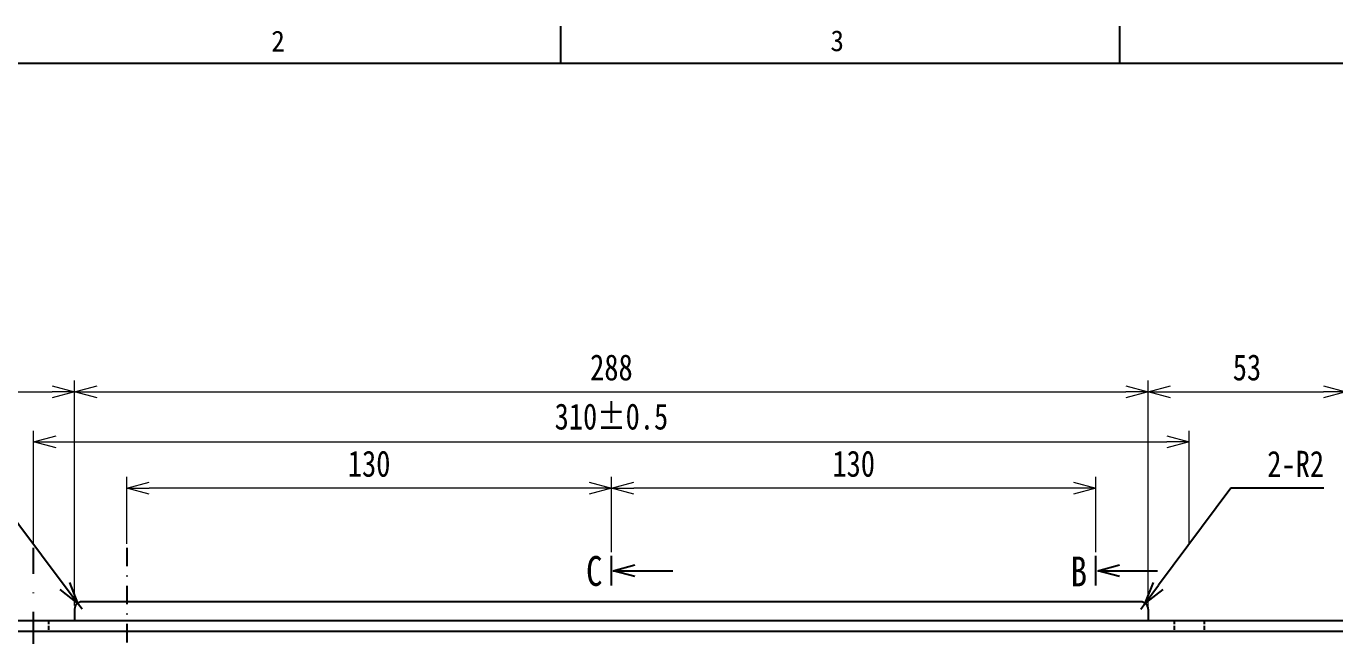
# Model space of a CAD drawing. Extents: x 641 to 1467, y 11 to 605.
# Drawn here: x 765.1 to 940.6, y 508.1 to 589.9 of the extents above; entities that cross this region are included whole.
import ezdxf

# ---------------------------------------------------------------- set-up
doc = ezdxf.new("R2010")
doc.units = 0
doc.header["$MEASUREMENT"] = 0
doc.linetypes.add('DASHDOT', pattern=[1, 0.5, -0.25, 0, -0.25])
doc.linetypes.add('DASHED', pattern=[0.75, 0.5, -0.25])
doc.layers.get('0').update_dxf_attribs({"linetype": 'CONTINUOUS'})
doc.layers.get('DEFPOINTS').update_dxf_attribs({"linetype": 'CONTINUOUS'})
for name, color, linetype in [('DD0-2', 4, 'CONTINUOUS'), ('M1-1', 2, 'CONTINUOUS'), ('M1-2', 2, 'CONTINUOUS'), ('M21-1', 2, 'CONTINUOUS'), ('M4-2', 114, 'CONTINUOUS'), ('M80-2', 7, 'CONTINUOUS'), ('M80-3', 7, 'CONTINUOUS')]:
    doc.layers.add(name, color=color, linetype=linetype)
doc.styles.add('FS2312', font='', dxfattribs={"width": 0.8})
doc.styles.add('HANKAKU', font='')
doc.styles.get("Standard").update_dxf_attribs({"font": ''})
doc.styles.get('FS2312').set_extended_font_data('SimSun')
doc.styles.get('HANKAKU').set_extended_font_data('SimSun')
doc.styles.get('Standard').set_extended_font_data('SimSun')
doc.dimstyles.new('ISO-25', dxfattribs={"dimtxt": 3.5, "dimasz": 3, "dimexe": 1.5, "dimexo": 0.5, "dimtad": 1, "dimdec": 1, "dimlfac": 2, "dimdsep": 46, "dimtxsty": 'FS2312', "dimblk": 'OPEN30', "dimcen": 0.09, "dimclrd": 4, "dimclre": 4, "dimclrt": 4, "dimadec": 0, "dimazin": 0, "dimtfac": 1, "dimtdec": 1, "dimtmove": 0, "dimatfit": 3, "dimldrblk": 'OPEN30', "dimfxl": 1, "dimlwd": 18, "dimlwe": 18, "dimarcsym": 0})
doc.dimstyles.new('LEADSTYL', dxfattribs={"dimtxt": 3, "dimasz": 3, "dimexe": 0.18, "dimexo": 0.0625, "dimgap": 1, "dimtad": 0, "dimtih": 1, "dimtoh": 1, "dimdec": 4, "dimzin": 0, "dimdsep": 46, "dimtxsty": 'Standard', "dimblk1": 'OPEN', "dimblk2": 'OPEN', "dimsah": 1, "dimcen": 0.09, "dimadec": 0, "dimazin": 0, "dimtfac": 1, "dimtdec": 4, "dimtofl": 0, "dimtmove": 0, "dimatfit": 3, "dimldrblk": 'OPEN', "dimfxl": 1, "dimtolj": 1, "dimtzin": 0, "dimarcsym": 0})
doc.dimstyles.get("Standard").update_dxf_attribs({"dimtxt": 3.5, "dimasz": 3, "dimexe": 1.5, "dimexo": 0.5, "dimgap": 1.5, "dimtad": 3, "dimtoh": 1, "dimlfac": 0.5, "dimdsep": 46, "dimtxsty": 'FS2312', "dimblk1": 'OPEN', "dimblk2": 'OPEN', "dimsah": 1, "dimcen": 0.09, "dimadec": 0, "dimazin": 0, "dimtfac": 1, "dimtmove": 0, "dimatfit": 3, "dimldrblk": 'OPEN', "dimfxl": 1, "dimtolj": 1, "dimtzin": 0, "dimarcsym": 0})

# ---------------------------------------------------------------- blocks, each defined once
blk = doc.blocks.new('_OPEN')
at = {"color": 0}
for p, q in [((0, 0), (-1, 0)), ((-0.966, 0.259), (0, 0)), ((0, 0), (-0.966, -0.259))]:
    blk.add_line(p, q, dxfattribs=at)
blk = doc.blocks.new('_Open30')
at = {"color": 0, "linetype": 'ByBlock', "lineweight": -2}
for p, q in [((-1, 0.268), (0, 0)), ((0, 0), (-1, -0.268)), ((0, 0), (-1, 0))]:
    blk.add_line(p, q, dxfattribs=at)
blk = doc.blocks.new('*D285')
at = {"layer": 'DD0-2', "color": 4, "lineweight": 18, "transparency": 16777216}
for p, q in [((843.6, 519.31), (843.6, 529.39)), ((908.6, 519.31), (908.6, 529.39)), ((905.6, 527.89), (846.6, 527.89))]:
    blk.add_line(p, q, dxfattribs=at)
at = {"layer": 'DEFPOINTS', "color": 0, "transparency": 16777216}
for p in [(843.6, 527.89), (843.6, 518.81), (908.6, 518.81)]:
    blk.add_point(p, dxfattribs=at)
at = {"layer": 'DD0-2', "color": 4, "lineweight": 18, "transparency": 16777216, "xscale": 3, "yscale": 3, "zscale": 3, "rotation": 180}
blk.add_blockref('_Open30', (843.6, 527.89), dxfattribs=at)
at = {"layer": 'DD0-2', "color": 4, "lineweight": 18, "transparency": 16777216, "xscale": 3, "yscale": 3, "zscale": 3}
blk.add_blockref('_Open30', (908.6, 527.89), dxfattribs=at)
at = {"layer": 'DD0-2', "color": 4, "transparency": 16777216, "insert": (876.1, 531.14), "char_height": 3.5, "attachment_point": 5, "style": 'FS2312'}
blk.add_mtext('130', dxfattribs=at)
blk = doc.blocks.new('*D286')
at = {"layer": 'DD0-2', "color": 4, "lineweight": 18, "transparency": 16777216}
for p, q in [((778.6, 520.4), (778.6, 529.39)), ((843.6, 519.31), (843.6, 529.39)), ((840.6, 527.89), (781.6, 527.89))]:
    blk.add_line(p, q, dxfattribs=at)
at = {"layer": 'DEFPOINTS', "color": 0, "transparency": 16777216}
for p in [(778.6, 527.89), (778.6, 519.9), (843.6, 518.81)]:
    blk.add_point(p, dxfattribs=at)
at = {"layer": 'DD0-2', "color": 4, "lineweight": 18, "transparency": 16777216, "xscale": 3, "yscale": 3, "zscale": 3, "rotation": 180}
blk.add_blockref('_Open30', (778.6, 527.89), dxfattribs=at)
at = {"layer": 'DD0-2', "color": 4, "lineweight": 18, "transparency": 16777216, "xscale": 3, "yscale": 3, "zscale": 3}
blk.add_blockref('_Open30', (843.6, 527.89), dxfattribs=at)
at = {"layer": 'DD0-2', "color": 4, "transparency": 16777216, "insert": (811.1, 531.14), "char_height": 3.5, "attachment_point": 5, "style": 'FS2312'}
blk.add_mtext('130', dxfattribs=at)
blk = doc.blocks.new('*D300')
at = {"layer": 'DD0-2', "color": 0, "lineweight": -2, "transparency": 16777216}
for p, q in [((748, 527.89), (760.45, 527.89)), ((760.45, 527.89), (770.2, 514.85)), ((772.6, 511.64), (772, 512.44))]:
    blk.add_line(p, q, dxfattribs=at)
at = {"layer": 'DEFPOINTS', "color": 0, "transparency": 16777216}
for p in [(772, 512.44), (772.6, 511.64)]:
    blk.add_point(p, dxfattribs=at)
at = {"layer": 'DD0-2', "color": 0, "lineweight": -2, "transparency": 16777216, "xscale": 3, "yscale": 3, "zscale": 3, "rotation": 306.7896996464837}
blk.add_blockref('_OPEN', (772, 512.44), dxfattribs=at)
at = {"layer": 'DD0-2', "color": 0, "transparency": 16777216, "insert": (751.76, 531.14), "char_height": 3.5, "attachment_point": 5, "style": 'FS2312'}
blk.add_mtext('\\A1;2-R2', dxfattribs=at)
blk = doc.blocks.new('*D301')
at = {"layer": 'DD0-2', "color": 0, "lineweight": -2, "transparency": 16777216}
for p, q in [((926.69, 527.89), (916.99, 514.85)), ((939.14, 527.89), (926.69, 527.89)), ((914.6, 511.64), (915.2, 512.44))]:
    blk.add_line(p, q, dxfattribs=at)
at = {"layer": 'DEFPOINTS', "color": 0, "transparency": 16777216}
for p in [(914.6, 511.64), (915.2, 512.44)]:
    blk.add_point(p, dxfattribs=at)
at = {"layer": 'DD0-2', "color": 0, "lineweight": -2, "transparency": 16777216, "xscale": 3, "yscale": 3, "zscale": 3, "rotation": 233.3364075299898}
blk.add_blockref('_OPEN', (915.2, 512.44), dxfattribs=at)
at = {"layer": 'DD0-2', "color": 0, "transparency": 16777216, "insert": (935.38, 531.14), "char_height": 3.5, "attachment_point": 5, "style": 'FS2312'}
blk.add_mtext('\\A1;2-R2', dxfattribs=at)
blk = doc.blocks.new('*D304')
at = {"layer": 'DD0-2', "color": 4, "lineweight": 18, "transparency": 16777216}
for p, q in [((968.35, 510.14), (990.1, 510.14)), ((988.6, 254.64), (988.6, 507.14)), ((772.1, 251.64), (990.1, 251.64))]:
    blk.add_line(p, q, dxfattribs=at)
at = {"layer": 'DEFPOINTS', "color": 0, "transparency": 16777216}
for p in [(967.85, 510.14), (988.6, 510.14), (771.6, 251.64)]:
    blk.add_point(p, dxfattribs=at)
at = {"layer": 'DD0-2', "color": 4, "lineweight": 18, "transparency": 16777216, "xscale": 3, "yscale": 3, "zscale": 3}
for p, rotation in [((988.6, 510.14), 90), ((988.6, 251.64), 270)]:
    blk.add_blockref('_Open30', p, dxfattribs=dict(at, rotation=rotation))
at = {"layer": 'DD0-2', "color": 4, "transparency": 16777216, "insert": (984.46, 380.89), "char_height": 3.5, "attachment_point": 5, "rotation": 90, "style": 'FS2312'}
blk.add_mtext('517{\\H0.6x;\\S+0.2^ -0.3;}（大）', dxfattribs=at)
blk = doc.blocks.new('*D305')
at = {"layer": 'DD0-2', "color": 4, "lineweight": 18, "transparency": 16777216}
for p, q in [((915.6, 512.14), (915.6, 542.31)), ((918.6, 540.81), (939.1, 540.81)), ((942.1, 512.14), (942.1, 542.31))]:
    blk.add_line(p, q, dxfattribs=at)
at = {"layer": 'DEFPOINTS', "color": 0, "transparency": 16777216}
for p in [(942.1, 540.81), (915.6, 511.64), (942.1, 511.64)]:
    blk.add_point(p, dxfattribs=at)
at = {"layer": 'DD0-2', "color": 4, "lineweight": 18, "transparency": 16777216, "xscale": 3, "yscale": 3, "zscale": 3, "rotation": 180}
blk.add_blockref('_Open30', (915.6, 540.81), dxfattribs=at)
at = {"layer": 'DD0-2', "color": 4, "lineweight": 18, "transparency": 16777216, "xscale": 3, "yscale": 3, "zscale": 3}
blk.add_blockref('_Open30', (942.1, 540.81), dxfattribs=at)
at = {"layer": 'DD0-2', "color": 4, "transparency": 16777216, "insert": (928.85, 544.06), "char_height": 3.5, "attachment_point": 5, "style": 'FS2312'}
blk.add_mtext('53', dxfattribs=at)
blk = doc.blocks.new('*D306')
at = {"layer": 'DD0-2', "color": 4, "lineweight": 18, "transparency": 16777216}
for p, q in [((745.1, 512.14), (745.1, 542.31)), ((748.1, 540.81), (768.6, 540.81)), ((771.6, 512.14), (771.6, 542.31))]:
    blk.add_line(p, q, dxfattribs=at)
at = {"layer": 'DEFPOINTS', "color": 0, "transparency": 16777216}
for p in [(771.6, 540.81), (745.1, 511.64), (771.6, 511.64)]:
    blk.add_point(p, dxfattribs=at)
at = {"layer": 'DD0-2', "color": 4, "lineweight": 18, "transparency": 16777216, "xscale": 3, "yscale": 3, "zscale": 3, "rotation": 180}
blk.add_blockref('_Open30', (745.1, 540.81), dxfattribs=at)
at = {"layer": 'DD0-2', "color": 4, "lineweight": 18, "transparency": 16777216, "xscale": 3, "yscale": 3, "zscale": 3}
blk.add_blockref('_Open30', (771.6, 540.81), dxfattribs=at)
at = {"layer": 'DD0-2', "color": 4, "transparency": 16777216, "insert": (758.35, 544.06), "char_height": 3.5, "attachment_point": 5, "style": 'FS2312'}
blk.add_mtext('53', dxfattribs=at)
blk = doc.blocks.new('*D307')
at = {"layer": 'DD0-2', "color": 4, "lineweight": 18, "transparency": 16777216}
for p, q in [((771.6, 512.14), (771.6, 542.31)), ((774.6, 540.81), (912.6, 540.81)), ((915.6, 510.64), (915.6, 542.31))]:
    blk.add_line(p, q, dxfattribs=at)
at = {"layer": 'DEFPOINTS', "color": 0, "transparency": 16777216}
for p in [(915.6, 540.81), (771.6, 511.64), (915.6, 510.14)]:
    blk.add_point(p, dxfattribs=at)
at = {"layer": 'DD0-2', "color": 4, "lineweight": 18, "transparency": 16777216, "xscale": 3, "yscale": 3, "zscale": 3, "rotation": 180}
blk.add_blockref('_Open30', (771.6, 540.81), dxfattribs=at)
at = {"layer": 'DD0-2', "color": 4, "lineweight": 18, "transparency": 16777216, "xscale": 3, "yscale": 3, "zscale": 3}
blk.add_blockref('_Open30', (915.6, 540.81), dxfattribs=at)
at = {"layer": 'DD0-2', "color": 4, "transparency": 16777216, "insert": (843.6, 544.06), "char_height": 3.5, "attachment_point": 5, "style": 'FS2312'}
blk.add_mtext('288', dxfattribs=at)
blk = doc.blocks.new('*D327')
at = {"layer": 'DD0-2', "color": 4, "lineweight": 18, "transparency": 16777216}
for p, q in [((766.1, 520.4), (766.1, 535.59)), ((921.1, 520.4), (921.1, 535.59)), ((769.1, 534.09), (918.1, 534.09))]:
    blk.add_line(p, q, dxfattribs=at)
at = {"layer": 'DEFPOINTS', "color": 0, "transparency": 16777216}
for p in [(921.1, 534.09), (766.1, 519.9), (921.1, 519.9)]:
    blk.add_point(p, dxfattribs=at)
at = {"layer": 'DD0-2', "color": 4, "lineweight": 18, "transparency": 16777216, "xscale": 3, "yscale": 3, "zscale": 3, "rotation": 180}
blk.add_blockref('_Open30', (766.1, 534.09), dxfattribs=at)
at = {"layer": 'DD0-2', "color": 4, "lineweight": 18, "transparency": 16777216, "xscale": 3, "yscale": 3, "zscale": 3}
blk.add_blockref('_Open30', (921.1, 534.09), dxfattribs=at)
at = {"layer": 'DD0-2', "color": 4, "transparency": 16777216, "insert": (843.6, 537.47), "char_height": 3.5, "attachment_point": 5, "style": 'FS2312'}
blk.add_mtext('310%%p0.5', dxfattribs=at)

msp = doc.modelspace()

# ---------------------------------------------------------------- linework, layer by layer
at = {"color": 114, "linetype": 'Continuous', "ltscale": 0.1}
msp.add_line((1462.3217, 584.8585), (661.3217, 584.8585), dxfattribs=at)
at = {"layer": 'M1-1', "color": 7, "linetype": 'DASHDOT', "ltscale": 10}
msp.add_line((766.097, 243.6765), (766.097, 519.8985), dxfattribs=at)
at = {"layer": 'M1-2'}
for p, q in [((914.598, 512.6415), (772.597, 512.6415)), ((771.597, 511.6415), (771.597, 510.1415)), ((915.598, 511.6415), (915.598, 510.1415)), ((719.347, 510.1415), (967.847, 510.1415)), ((966.347, 508.6415), (720.847, 508.6415))]:
    msp.add_line(p, q, dxfattribs=at)
at = {"layer": 'M1-2', "linetype": 'DASHED'}
for p, q in [((768.097, 510.1415), (768.097, 508.6415)), ((919.098, 510.1415), (919.098, 508.6415)), ((923.098, 510.1415), (923.098, 508.6415))]:
    msp.add_line(p, q, dxfattribs=at)
at = {"layer": 'M1-2'}
for centre, start, end in [((772.597, 511.6415), 90, 180), ((914.598, 511.6415), 0, 90)]:
    msp.add_arc(centre, 1, start, end, dxfattribs=at)
at = {"layer": 'M21-1', "color": 7, "linetype": 'DASHDOT', "ltscale": 5}
msp.add_line((778.597, 519.8985), (778.597, 243.6765), dxfattribs=at)
at = {"layer": 'M80-2', "color": 2}
for p, q in [((836.8167, 584.8585), (836.8167, 589.8585)), ((911.8187, 584.8585), (911.8187, 589.8585))]:
    msp.add_line(p, q, dxfattribs=at)
at = {"layer": 'M80-3', "color": 114}
for p, q in [((843.5963, 514.8104), (843.597, 518.8105)), ((908.5963, 514.8104), (908.597, 518.8105))]:
    msp.add_line(p, q, dxfattribs=at)

# ---------------------------------------------------------------- texts
at = {"layer": 'M4-2', "char_height": 4, "attachment_point": 7}
for s, insert in [('\\W0.81;{\\C2;C}', (840.1967, 514.7091)), ('\\W0.81;{\\C2;B}', (905.1967, 514.7091))]:
    msp.add_mtext(s, dxfattribs=dict(at, insert=insert))
at = {"layer": 'M80-2', "color": 154, "char_height": 2.8, "attachment_point": 7, "style": 'HANKAKU'}
for s, insert in [('{\\W0.95;2}', (797.9817, 586.4585)), ('{\\W0.95;3}', (872.9837, 586.4585))]:
    msp.add_mtext(s, dxfattribs=dict(at, insert=insert))

# ---------------------------------------------------------------- dimensions: what is measured, and where the dimension line sits
at = {"layer": 'DD0-2', "color": 4}
for base, p1, p2, picture, middle in [((771.597, 540.8128), (745.097, 511.6415), (771.597, 511.6415), '*D306', (758.347, 540.8128)), ((915.598, 540.8128), (771.597, 511.6415), (915.598, 510.1415), '*D307', (843.597, 540.8128)), ((942.097, 540.8128), (915.598, 511.6415), (942.097, 511.6415), '*D305', (928.848, 540.8128)), ((778.597, 527.8915), (843.597, 518.8105), (778.597, 519.8985), '*D286', (811.097, 527.8915)), ((843.597, 527.8915), (908.598, 518.8105), (843.597, 518.8105), '*D285', (876.098, 527.8915))]:
    dim = msp.add_linear_dim(base=base, p1=p1, p2=p2, dimstyle='ISO-25', override={"dimgap": 1.5}, dxfattribs=at)
    dim.commit()
    dim.dimension.update_dxf_attribs({"geometry": picture, "text_midpoint": middle, "dimtype": 160})
dim = msp.add_linear_dim(base=(921.097, 534.0916), p1=(766.097, 519.8985), p2=(921.097, 519.8985), text='<>%%p0.5', dimstyle='ISO-25', override={"dimgap": 1.5}, dxfattribs=at)
dim.commit()
dim.dimension.update_dxf_attribs({"geometry": '*D327', "text_midpoint": (843.598, 534.0916), "dimtype": 160})
at = {"layer": 'DD0-2'}
for center, mpoint, picture, middle in [((772.597, 511.6415), (771.998, 512.4425), '*D300', (751.7603, 527.8915)), ((914.598, 511.6415), (915.195, 512.4435), '*D301', (935.3791, 527.8915))]:
    dim = msp.add_radius_dim(center=center, mpoint=mpoint, text='2-<>', dimstyle='Standard', override={"dimlfac": 2}, dxfattribs=at)
    dim.commit()
    dim.dimension.update_dxf_attribs({"geometry": picture, "text_midpoint": middle, "dimtype": 164})
at = {"layer": 'DD0-2', "color": 4}
dim = msp.add_linear_dim(base=(988.598, 510.1415), p1=(771.597, 251.6415), p2=(967.847, 510.1415), angle=90, text='<>{\\H0.6x;\\S+0.2^ -0.3;}（大）', dimstyle='ISO-25', override={"dimgap": 1.5}, dxfattribs=at)
dim.commit()
dim.dimension.update_dxf_attribs({"geometry": '*D304', "text_midpoint": (988.598, 380.8915), "dimtype": 160})

# ---------------------------------------------------------------- leaders
at = {"layer": 'DD0-2'}
for points in [[(843.837, 516.8105), (851.837, 516.8105)], [(908.837, 516.8105), (916.837, 516.8105)]]:
    msp.add_leader(points, dimstyle='LEADSTYL', dxfattribs=at)

doc.saveas('drawing.dxf')
